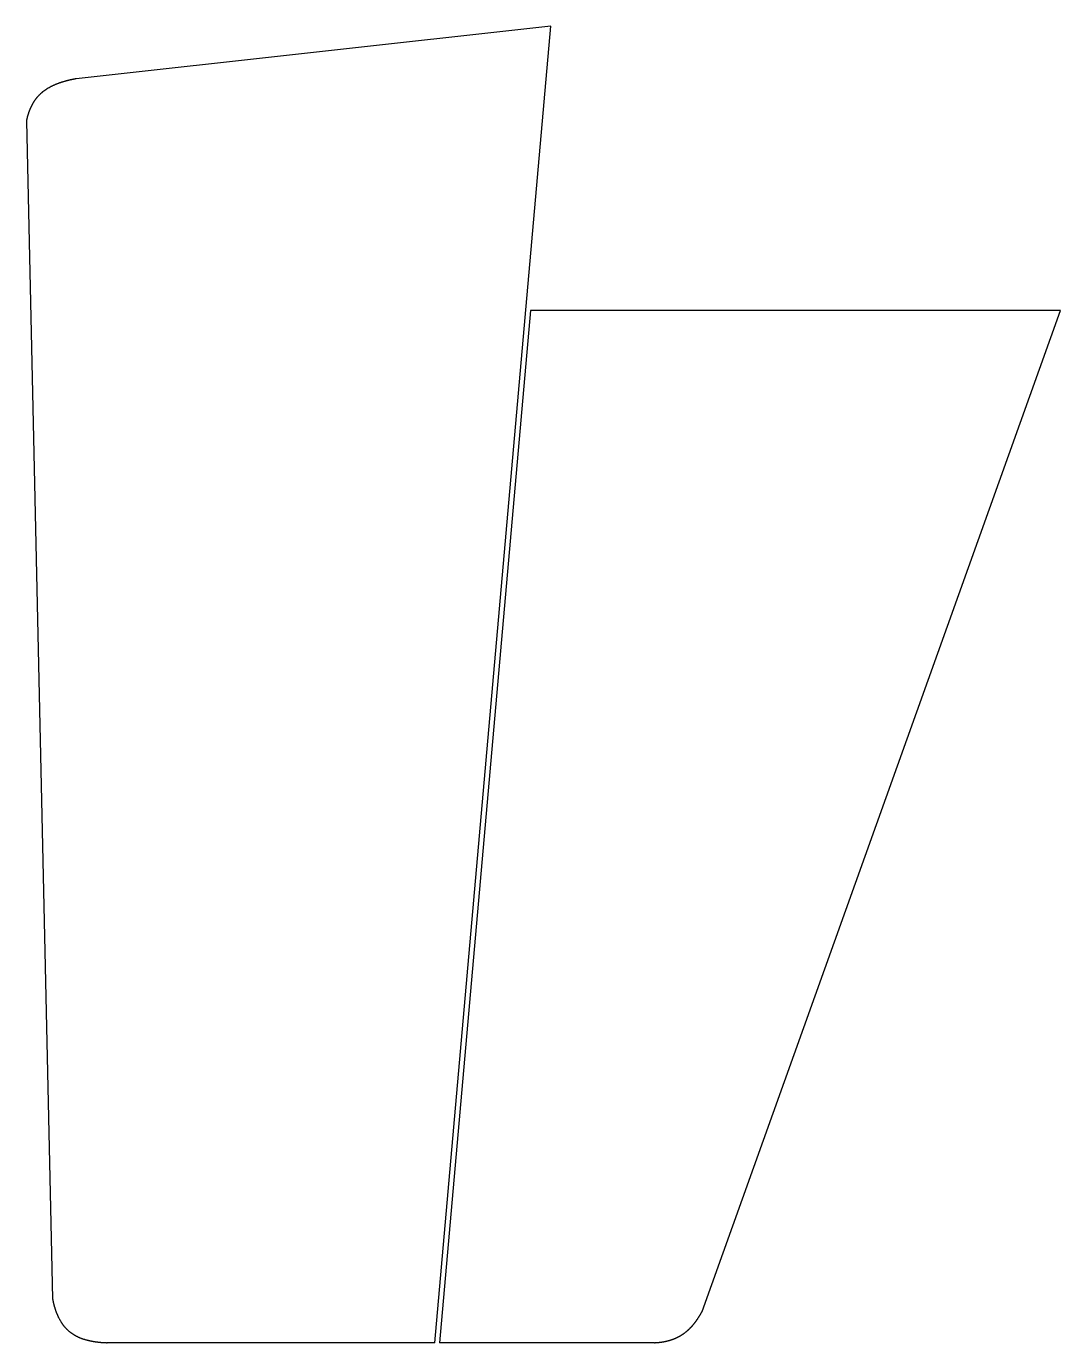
# Model space of a CAD drawing. Header units: millimetres. Extents: x -501 to -402, y -102 to 24.
import ezdxf

# ---------------------------------------------------------------- set-up
doc = ezdxf.new("R2010")
doc.units = ezdxf.units.MM
doc.layers.get('0').update_dxf_attribs({"linetype": 'CONTINUOUS'})

msp = doc.modelspace()

# ---------------------------------------------------------------- linework, layer by layer
for p, q in [((-450.92, 23.75), (-496.08, 18.75)), ((-461.95, -101.51), (-450.92, 23.75)), ((-500.8, 14.73), (-498.31, -97.35)), ((-452.87, -3.28), (-461.52, -101.51)), ((-402.44, -3.28), (-452.87, -3.28)), ((-436.53, -98.53), (-402.44, -3.28)), ((-461.95, -101.51), (-493.11, -101.51)), ((-441.06, -101.51), (-461.52, -101.51))]:
    msp.add_line(p, q)
for points in [[(-496.08, 18.75), (-496.24, 18.72), (-496.56, 18.66), (-497.02, 18.56), (-497.59, 18.39), (-498.25, 18.13), (-498.84, 17.82), (-499.35, 17.45), (-499.79, 17.02), (-500.15, 16.53), (-500.43, 15.98), (-500.61, 15.5), (-500.72, 15.12), (-500.78, 14.86), (-500.8, 14.73)], [(-498.31, -97.35), (-498.28, -97.51), (-498.21, -97.83), (-498.09, -98.29), (-497.89, -98.85), (-497.56, -99.49), (-497.17, -100.04), (-496.69, -100.5), (-496.13, -100.87), (-495.48, -101.15), (-494.76, -101.34), (-494.14, -101.44), (-493.64, -101.49), (-493.29, -101.5), (-493.11, -101.51)], [(-441.06, -101.51), (-440.94, -101.5), (-440.7, -101.49), (-440.35, -101.45), (-439.9, -101.37), (-439.37, -101.22), (-438.87, -101.01), (-438.4, -100.74), (-437.96, -100.41), (-437.56, -100.02), (-437.19, -99.58), (-436.91, -99.18), (-436.72, -98.86), (-436.59, -98.64), (-436.53, -98.53)]]:
    msp.add_open_spline(points, degree=5)

doc.saveas('drawing.dxf')
